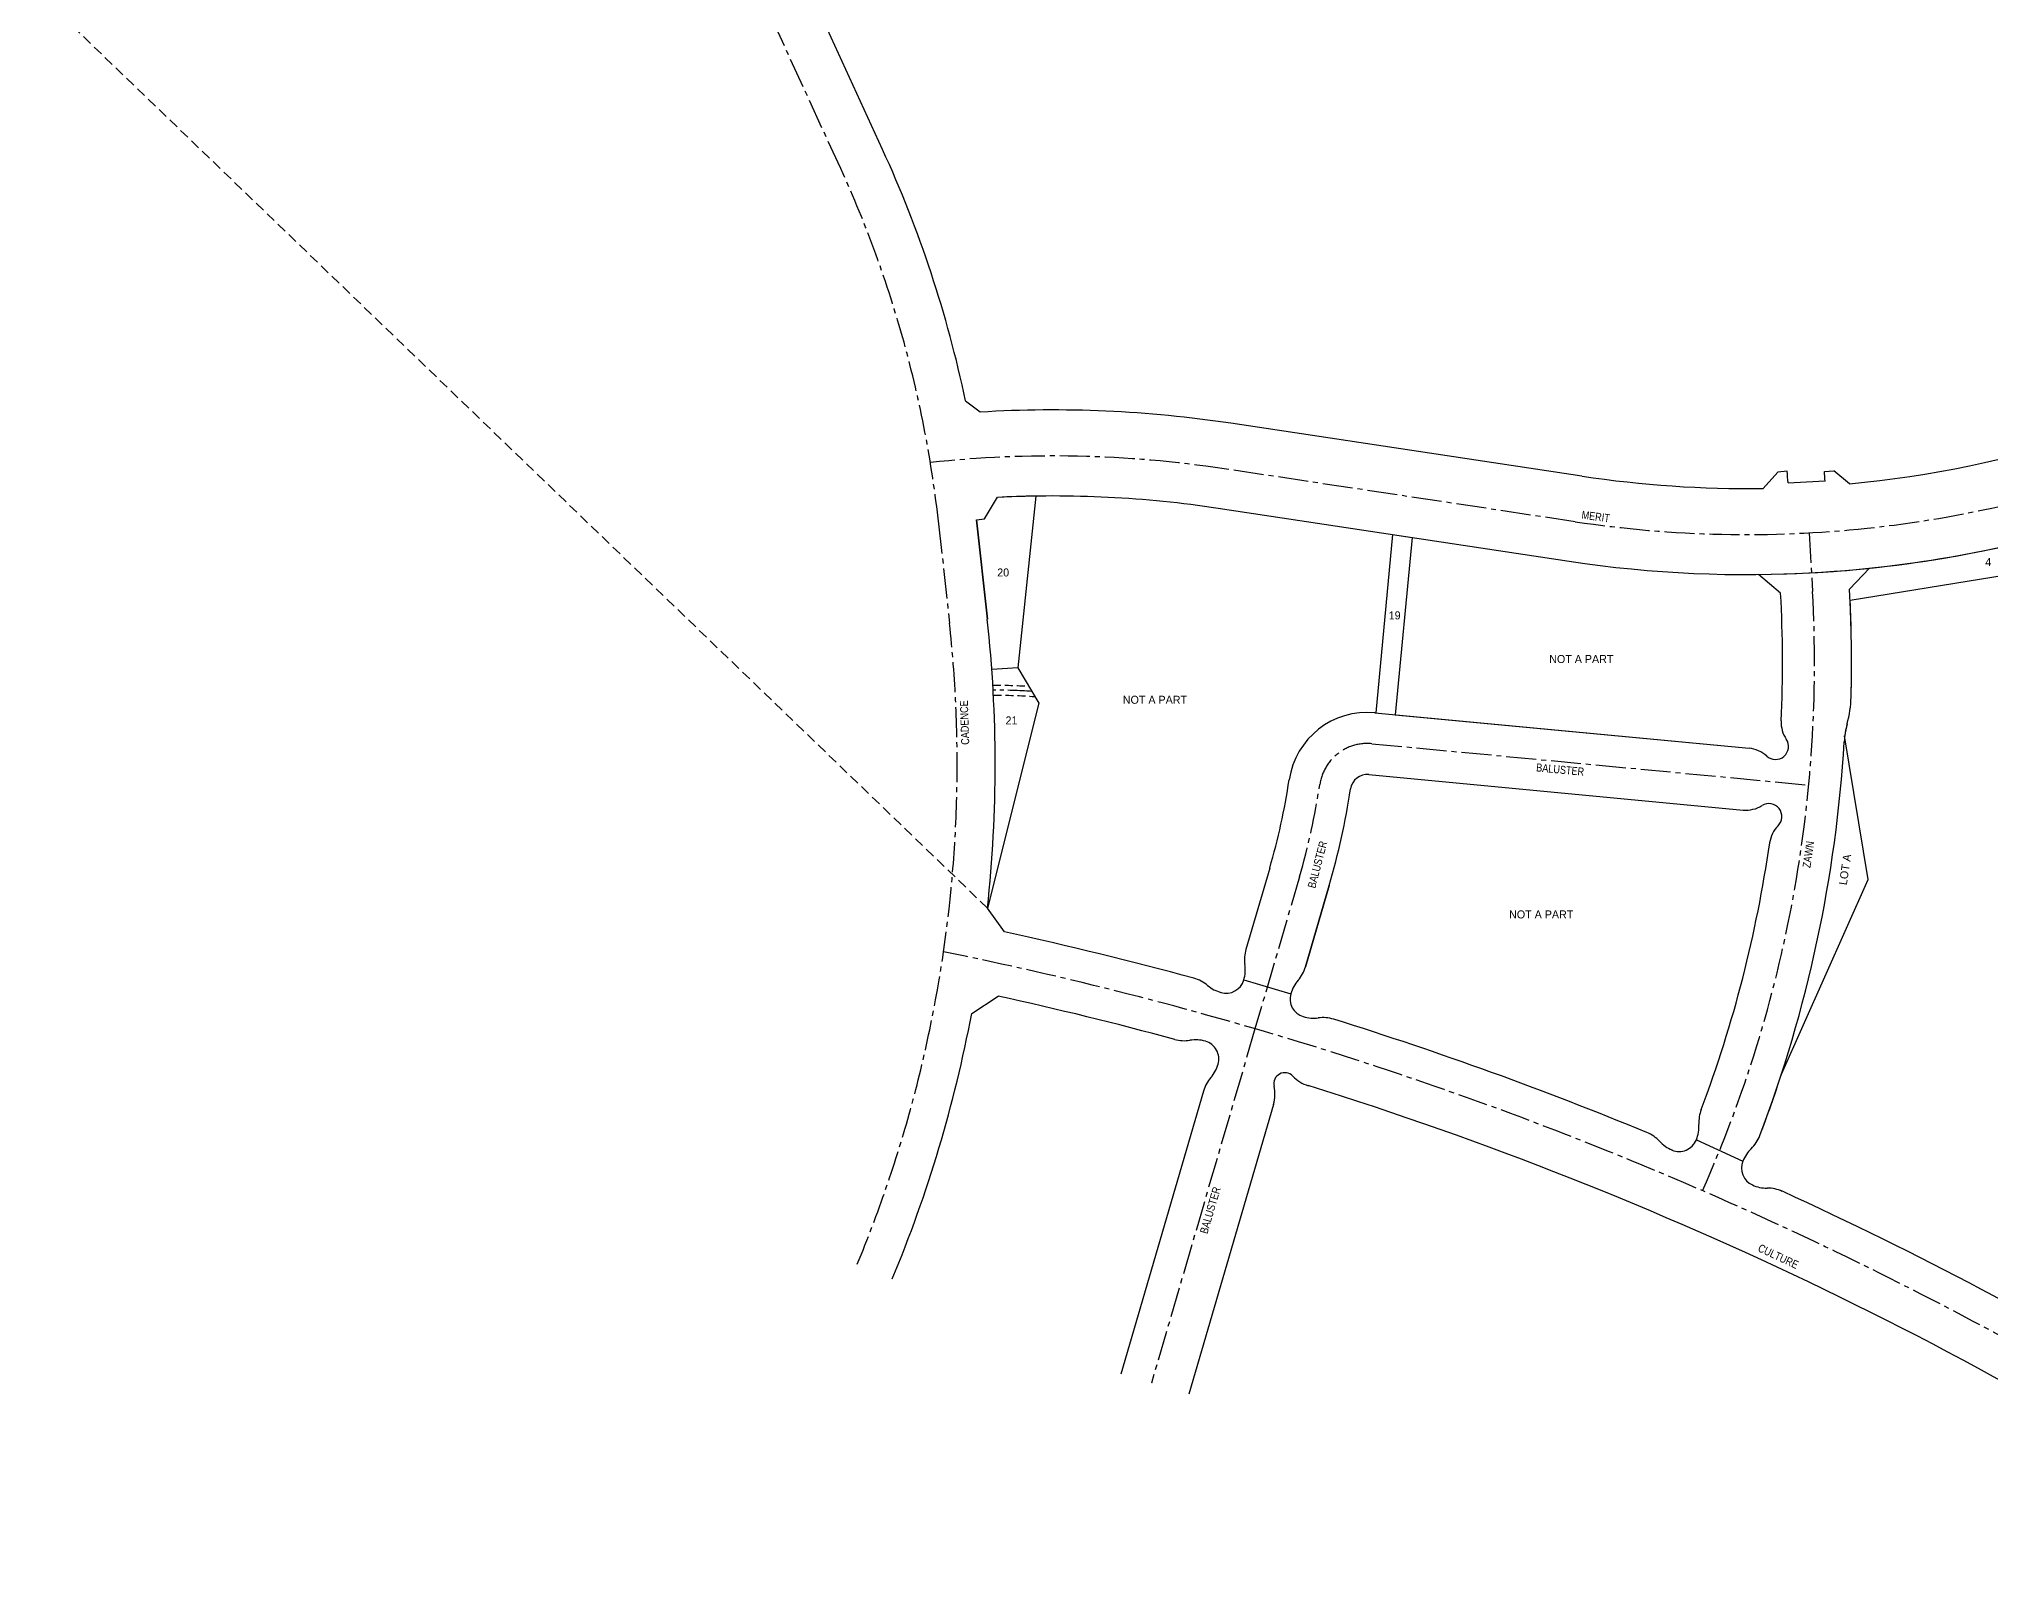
# Model space of a CAD drawing. Extents: x 6103485 to 6118941, y 2177469 to 2202379.
# Drawn here: x 6114971 to 6116922, y 2189752 to 2191279 of the extents above; entities that cross this region are included whole.
import ezdxf
from ezdxf.enums import TextEntityAlignment as Align

# ---------------------------------------------------------------- set-up
doc = ezdxf.new("R2010")
doc.units = 0
doc.header["$LTSCALE"] = 40
doc.header["$MEASUREMENT"] = 0
doc.linetypes.add('CENTER2', pattern=[1.125, 0.75, -0.125, 0.125, -0.125])
doc.linetypes.add('DASHED2', pattern=[0.375, 0.25, -0.125])
for name, color, linetype in [('V-ANNO', 7, 'Continuous'), ('V-LINE-CNTR', 1, 'CENTER2'), ('V-LINE-ESMT', 7, 'DASHED2'), ('V-LINE-LOTS', 3, 'Continuous'), ('V-LINE-RTWY', 1, 'Continuous'), ('V-LINE-TIE', 5, 'DASHED2')]:
    doc.layers.add(name, color=color, linetype=linetype)
doc.layers.add('V-LINE-PIQ-PARCEL', color=2, linetype='Continuous', plot=False)
doc.styles.add('LotNum', font='x-hlvm1d.shx', dxfattribs={"height": 10})
doc.styles.add('ST', font='x-opta1d.shx', dxfattribs={"height": 60})

msp = doc.modelspace()

# ---------------------------------------------------------------- linework, layer by layer
at = {"layer": 'V-LINE-CNTR'}
for p, q in [((6115772.3, 2191149.1), (6115428.2, 2191899.3)), ((6116506.4, 2190796.3), (6116155.5, 2190849.2)), ((6115870.2, 2190794.2), (6115881.1, 2190694.8)), ((6116740.5, 2190785.2), (6116743.7, 2190726.5)), ((6116303.2, 2190574.5), (6116739.9, 2190533.2)), ((6116230.9, 2190441.5), (6116186.4, 2190289.6)), ((6116186.4, 2190289.6), (6116082.9, 2189935.6))]:
    msp.add_line(p, q, dxfattribs=at)
for centre, radius, start, end in [((6116677.8, 2191933.5), 1150, 261.4302, 319.323), ((6114727, 2190669.7), 1150, 6.2149, 24.6371), ((6115984.2, 2189712), 1150, 81.4302, 96.1032), ((6115445.7, 2190655.5), 1300, 336.0471, 3.1286), ((6114588.7, 2190554.1), 1300, 337.3886, 6.2149), ((6116298.7, 2190526.7), 48, 84.6014, 171.4444), ((6115559, 2190638), 700, 343.6964, 351.4444), ((6115119.7, 2186642.4), 3800, 55.7686, 78.5331), ((6114739.2, 2190328.6), 1400, 343.6964, 343.6965)]:
    msp.add_arc(centre, radius, start, end, dxfattribs=at)
at = {"layer": 'V-LINE-CNTR', "ltscale": 0.8}
msp.add_arc((6115926.1, 2190055), 573, 86.28, 90.1449, dxfattribs=at)
at = {"layer": 'V-LINE-ESMT', "ltscale": 0.8, "flags": 128}
for points in [[(6115924.4, 2190633, -0.015495), (6115960.2, 2190632, -0.015495)], [(6115924.9, 2190623, -0.018274), (6115966.4, 2190621.6, -0.018274)]]:
    msp.add_lwpolyline(points, format="xyb", dxfattribs=at)
at = {"layer": 'V-LINE-LOTS'}
for p, q in [((6116324, 2190783.4), (6116307.1, 2190605.2)), ((6116343.4, 2190780.4), (6116326.6, 2190603.4)), ((6116781.2, 2190717.8), (6116989.7, 2190751.8)), ((6116799.2, 2190438.9), (6116775.8, 2190582.2)), ((6116712.6, 2190244.3), (6116799.2, 2190438.9))]:
    msp.add_line(p, q, dxfattribs=at)
msp.add_lwpolyline([(6115949.2, 2190650.4), (6115923.4, 2190648.5)], dxfattribs=at)
at = {"layer": 'V-LINE-PIQ-PARCEL'}
for p, q in [((6115916, 2190799.2), (6115928.9, 2190820.7)), ((6115908, 2190798.3), (6115916, 2190799.2)), ((6115918.9, 2190698.9), (6115908, 2190798.3)), ((6116324, 2190783.4), (6116307.1, 2190605.2)), ((6116324, 2190783.4), (6116343.4, 2190780.4)), ((6116343.4, 2190780.4), (6116326.6, 2190603.4)), ((6116711.8, 2190724.8), (6116689.6, 2190743.6)), ((6116781.2, 2190717.8), (6116989.7, 2190751.8)), ((6115949.2, 2190650.4), (6115970.3, 2190615)), ((6115970.3, 2190615), (6115919, 2190410.2)), ((6116306.1, 2190605.3), (6116307.1, 2190605.2)), ((6116326.6, 2190603.4), (6116680.3, 2190570)), ((6116799.2, 2190438.9), (6116775.8, 2190582.2)), ((6116300.3, 2190543.6), (6116674.5, 2190508.2)), ((6116201.1, 2190450.2), (6116177.4, 2190369)), ((6116260.6, 2190432.7), (6116236.9, 2190351.6)), ((6116712.6, 2190244.3), (6116799.2, 2190438.9)), ((6116175.2, 2190338.4), (6116222.2, 2190324.7)), ((6116627.6, 2190178.6), (6116674, 2190157.4))]:
    msp.add_line(p, q, dxfattribs=at)
msp.add_lwpolyline([(6115967.2, 2190821.9), (6115949.2, 2190650.4)], dxfattribs=at)
for centre, radius, start, end in [((6116677.8, 2191933.5), 1190, 270.5707, 309.1892), ((6115984.2, 2189712), 1110, 90.8763, 92.8537), ((6115445.7, 2190655.5), 1268, 357.3642, 3.1306), ((6115445.7, 2190655.5), 1337, 358.5303, 2.6709), ((6114588.7, 2190554.1), 1338, 353.8298, 6.2149), ((6116669.3, 2190624.1), 113, 344.6899, 358.5303), ((6116298.7, 2190526.7), 79, 84.6014, 171.4444), ((6116742.3, 2190595.8), 30, 177.3642, 214.1718), ((6116862.2, 2190571.3), 87, 164.6899, 172.8192), ((6116677.5, 2190540.1), 30, 47.2272, 84.6014), ((6116706.7, 2190571.7), 13, 227.2272, 34.1718), ((6116298.7, 2190526.7), 17, 84.6014, 171.4444), ((6115559, 2190638), 669, 343.6964, 351.4444), ((6115559, 2190638), 731, 343.6964, 351.4444), ((6116677.3, 2190538.1), 30, 264.6014, 301.9756), ((6116700.1, 2190501.6), 13, 315.031, 121.9756), ((6116730.5, 2190471.2), 30, 135.031, 171.8387), ((6115445.7, 2190655.5), 1268, 339.3741, 351.8387), ((6116211.9, 2190358.9), 36, 163.6964, 188.2294), ((6116140.7, 2190348.6), 36, 343.6964, 8.2294), ((6116202.3, 2190361.7), 36, 319.1634, 343.6964), ((6116256.8, 2190314.6), 36, 139.1634, 163.6964), ((6115445.7, 2190655.5), 1332, 339.2174, 342.0198), ((6116594.2, 2190192.1), 36, 338.0262, 3.2418), ((6116666.1, 2190196.2), 36, 159.3741, 183.2418), ((6116657.3, 2190195.7), 36, 314.0317, 339.2174), ((6116707.4, 2190143.9), 36, 134.0317, 157.9279)]:
    msp.add_arc(centre, radius, start, end, dxfattribs=at)
at = {"layer": 'V-LINE-RTWY'}
for p, q in [((6115814.1, 2191168.3), (6115535.1, 2191776.7)), ((6115911.7, 2190905.9), (6115897.2, 2190916.9)), ((6116513.2, 2190841.8), (6116162.4, 2190894.7)), ((6116694.2, 2190829.6), (6116708.9, 2190845.8)), ((6116718.4, 2190846.7), (6116708.9, 2190845.8)), ((6116719.3, 2190835.1), (6116737.7, 2190836.2)), ((6116756.2, 2190836.9), (6116737.8, 2190835.8)), ((6116755.5, 2190846.4), (6116765, 2190847.2)), ((6116780.6, 2190834.3), (6116765, 2190847.2)), ((6115916, 2190799.2), (6115928.9, 2190820.7)), ((6115908, 2190798.3), (6115916, 2190799.2)), ((6115908, 2190798.3), (6115918.9, 2190698.9)), ((6116149.6, 2190809.7), (6116500.4, 2190756.8)), ((6116711.8, 2190724.8), (6116689.6, 2190743.6)), ((6116780.7, 2190728.8), (6116800.6, 2190749.8)), ((6116306.1, 2190605.3), (6116680.3, 2190570)), ((6116300.3, 2190543.6), (6116674.5, 2190508.2)), ((6116201.1, 2190450.2), (6116177.4, 2190369)), ((6116236.9, 2190351.6), (6116260.6, 2190432.7)), ((6116260.6, 2190432.7), (6116236.9, 2190351.6)), ((6115936.1, 2190386.4), (6115919, 2190410.2)), ((6115903.3, 2190304.9), (6115929.7, 2190322.3)), ((6116134.9, 2190227.4), (6116052.2, 2189944.5)), ((6116205, 2190214.1), (6116120.3, 2189924.6))]:
    msp.add_line(p, q, dxfattribs=at)
for centre, radius, start, end in [((6114727, 2190669.7), 1196, 11.9298, 24.6371), ((6116677.8, 2191933.5), 1190, 261.4302, 309.1892), ((6116677.8, 2191933.5), 1104, 275.3436, 300.522), ((6115984.2, 2189712), 1196, 81.4302, 93.4725), ((6116677.8, 2191933.5), 1104, 261.4302, 270.8542), ((6116362.4, 2190813.5), 357.5, 3.4694, 5.3359), ((6116362.4, 2190813.5), 376, 3.3994, 3.4694), ((6116362.4, 2190813.5), 394.5, 3.3994, 4.7876), ((6115984.2, 2189712), 1110, 81.4302, 92.8537), ((6115445.7, 2190655.5), 1268, 357.3642, 3.1306), ((6115445.7, 2190655.5), 1337, 358.5303, 3.1403), ((6114588.7, 2190554.1), 1338, 353.8298, 6.2149), ((6116669.3, 2190624.1), 113, 344.6899, 358.5303), ((6116298.7, 2190526.7), 79, 84.6014, 171.4444), ((6116742.3, 2190595.8), 30, 177.3642, 214.1718), ((6116862.2, 2190571.3), 87, 164.6899, 176.5981), ((6116677.5, 2190540.1), 30, 47.2272, 84.6014), ((6115445.7, 2190655.5), 1332, 339.2174, 356.5981), ((6116706.7, 2190571.7), 13, 227.2272, 34.1718), ((6116298.7, 2190526.7), 17, 84.6014, 171.4444), ((6115559, 2190638), 669, 343.6964, 351.4444), ((6115559, 2190638), 731, 343.6964, 351.4444), ((6116677.3, 2190538.1), 30, 264.6014, 301.9756), ((6116700.1, 2190501.6), 13, 315.031, 121.9756), ((6116730.5, 2190471.2), 30, 135.031, 171.8387), ((6115445.7, 2190655.5), 1268, 339.3741, 351.8387), ((6115119.7, 2186642.4), 3832, 74.7847, 77.6977), ((6116211.9, 2190358.9), 36, 163.6964, 188.2294), ((6116140.7, 2190348.6), 36, 343.6964, 8.2294), ((6116202.3, 2190361.7), 36, 319.1634, 343.6964), ((6116115.9, 2190305.3), 36, 50.027, 74.7847), ((6116162.2, 2190360.5), 36, 230.027, 254.3373), ((6116157.4, 2190343.6), 18.5, 254.3373, 343.6964), ((6116256.8, 2190314.6), 36, 139.1634, 163.6964), ((6115119.7, 2186642.4), 3768, 74.8218, 77.5865), ((6116240, 2190319.5), 18.5, 163.6964, 253.0554), ((6114588.7, 2190554.1), 1338, 337.3886, 349.268), ((6116245.1, 2190336.2), 36, 253.0554, 277.3657), ((6116254.3, 2190264.8), 36, 72.608, 97.3657), ((6115119.7, 2186642.4), 3832, 67.6289, 72.608), ((6116115.6, 2190313.7), 36, 254.8218, 279.1287), ((6116127.1, 2190242.6), 36, 74.3676, 99.1287), ((6116131.8, 2190259.4), 18.5, 343.6964, 74.3676), ((6116115, 2190264.4), 36, 319.1634, 343.6964), ((6116169.5, 2190217.3), 36, 139.1634, 163.6964), ((6116170.4, 2190224.2), 36, 343.6964, 12.9646), ((6116216.2, 2190234.7), 11, 43.5821, 192.9646), ((6116250.3, 2190267.1), 36, 223.5821, 252.6765), ((6115119.7, 2186642.4), 3761, 55.7686, 72.6765), ((6116594.2, 2190192.1), 36, 338.0262, 3.2418), ((6116666.1, 2190196.2), 36, 159.3741, 183.2418), ((6116564.4, 2190152.7), 36, 42.8712, 67.6289), ((6116617.2, 2190201.7), 36, 222.8712, 247.1815), ((6116610.4, 2190185.5), 18.5, 247.1815, 338.0262), ((6116657.3, 2190195.7), 36, 314.0317, 339.2174), ((6116691.2, 2190150.5), 18.5, 157.9279, 245.8694), ((6116707.4, 2190143.9), 36, 134.0317, 157.9279), ((6116698.3, 2190166.4), 36, 245.8694, 270.1796), ((6116698.5, 2190094.4), 36, 65.422, 90.1796), ((6115119.7, 2186642.4), 3832, 58.788, 65.422)]:
    msp.add_arc(centre, radius, start, end, dxfattribs=at)
at = {"layer": 'V-LINE-TIE'}
msp.add_line((6115919, 2190410.2), (6103517.9, 2202359.9), dxfattribs=at)

# ---------------------------------------------------------------- texts
at = {"layer": 'V-ANNO', "style": 'ST', "width": 0.85}
for s, rotation, p in [('MERIT', 352.4144, (6116527, 2190801.5)), ('CADENCE', 91.8193, (6115896.1, 2190595.6)), ('BALUSTER', 354.6014, (6116491.5, 2190548.6)), ('BALUSTER', 75.3896, (6116248.8, 2190453.7)), ('ZAWN', 81.5704, (6116739.5, 2190463.8)), ('BALUSTER', 73.6964, (6116141.7, 2190108.3)), ('CULTURE', 334.8835, (6116709.5, 2190062.2))]:
    msp.add_text(s, height=8, rotation=rotation, dxfattribs=at).set_placement(p, align=Align.MIDDLE_CENTER)
at = {"layer": 'V-ANNO', "style": 'LotNum'}
for s, p in [('4', (6116919.3, 2190756)), ('20', (6115934.7, 2190745.6)), ('19', (6116326, 2190702.7)), ('21', (6115943, 2190597.8))]:
    msp.add_text(s, height=8, dxfattribs=at).set_placement(p, align=Align.MIDDLE)
for p in [(6116480.5, 2190655.1), (6116054.3, 2190614.4), (6116440.4, 2190399.9)]:
    msp.add_text('NOT A PART', height=8, dxfattribs=at).set_placement(p)
msp.add_text('LOT A', height=8, rotation=81.7212, dxfattribs=at).set_placement((6116776.2, 2190448.7), align=Align.MIDDLE)

doc.saveas('drawing.dxf')
